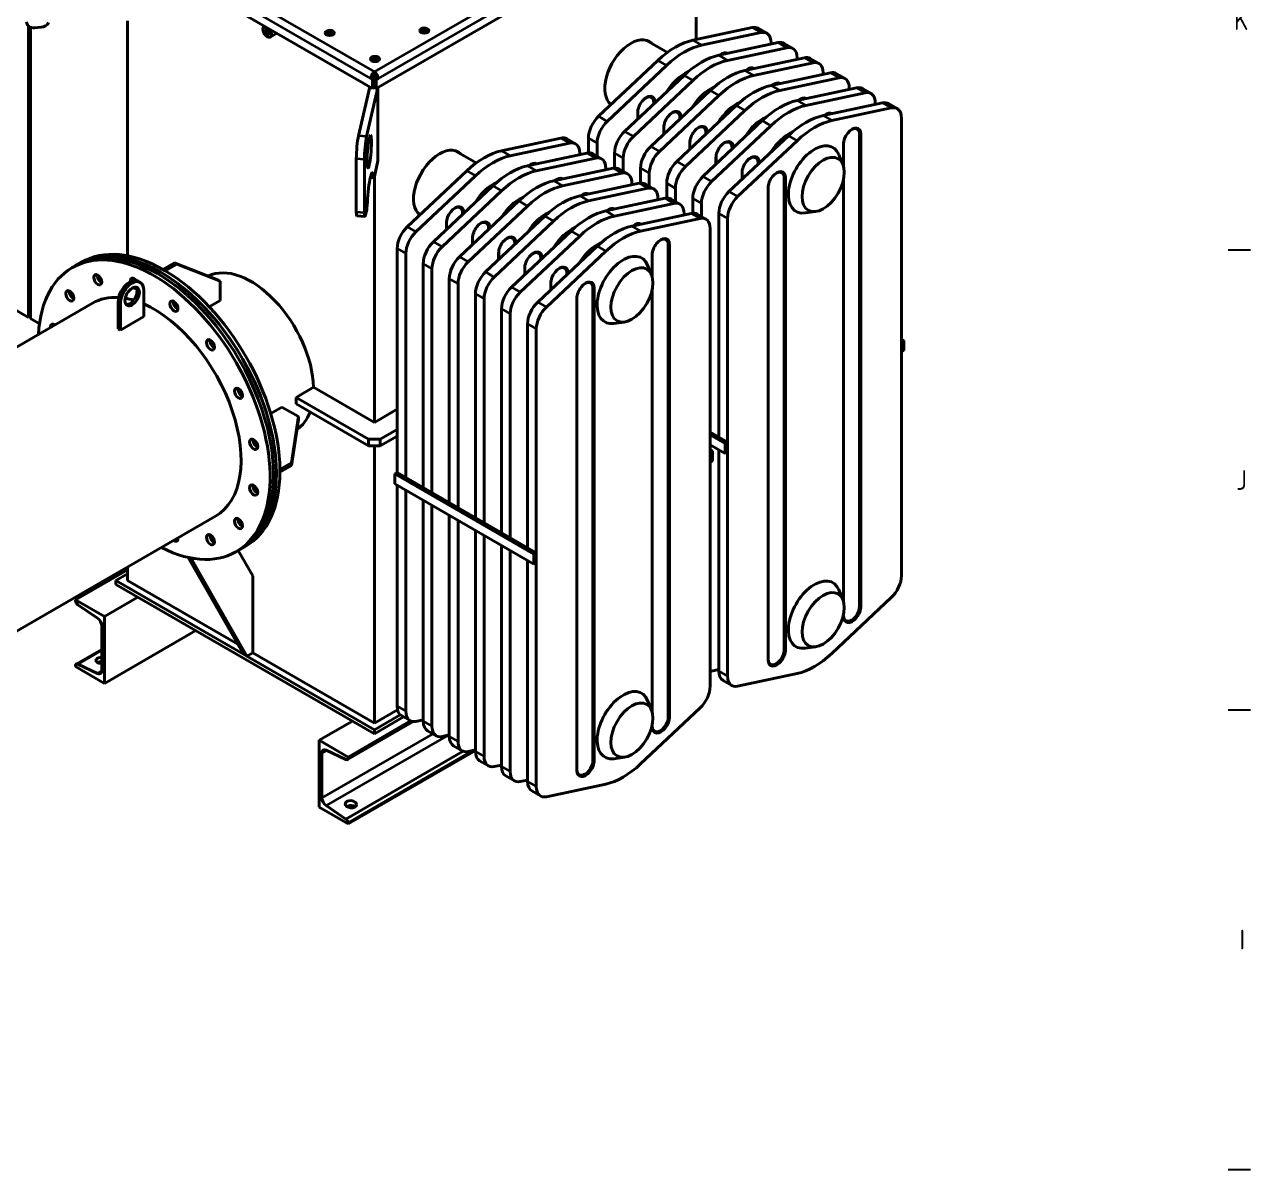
# Model space of a CAD drawing. Header units: millimetres. Extents: x 0 to 5945, y 0 to 4205.
# Drawn here: x 4927 to 5862, y 2803 to 3676 of the extents above; entities that cross this region are included whole.
import ezdxf

# ---------------------------------------------------------------- set-up
doc = ezdxf.new("R2010")
doc.units = ezdxf.units.MM
doc.header["$LTSCALE"] = 5
doc.layers.get('0').update_dxf_attribs({"color": 3, "lineweight": 25})
for name, color, linetype, lineweight in [('가시적인 것(ISO)', 3, 'Continuous', 40), ('가시적인 좁은 것(ISO)', 3, 'Continuous', 35), ('경계(ISO)', 7, 'Continuous', 25)]:
    doc.layers.add(name, color=color, linetype=linetype, lineweight=lineweight)
doc.styles.add('문자 텍스트_M2B', font='isocp.shx')

# ---------------------------------------------------------------- blocks, each defined once
blk = doc.blocks.new('경계 Default Border')
at = {"layer": '경계(ISO)'}
for p, q in [((1169, 700.83), (1172.4, 700.83)), ((1169, 630.75), (1172.4, 630.75)), ((1169, 560.67), (1172.4, 560.67))]:
    blk.add_line(p, q, dxfattribs=at)
at = {"layer": '경계(ISO)', "color": 2, "char_height": 3, "attachment_point": 7, "style": '문자 텍스트_M2B'}
for s, insert in [('K', (1169.88, 734.36)), ('J', (1170.23, 664.26)), ('I', (1170.71, 594.21))]:
    blk.add_mtext(s, dxfattribs=dict(at, insert=insert))

msp = doc.modelspace()

# ---------------------------------------------------------------- linework, layer by layer
at = {"layer": '가시적인 것(ISO)'}
for p, q in [((5478.631, 3790.661), (5195.435, 3627.157)), ((5192.518, 3627.157), (4966.332, 3757.746)), ((5439.254, 3664.485), (5439.254, 3713.834)), ((4930.358, 3674.74), (4930.358, 3452.682)), ((4931.684, 3451.917), (4931.684, 3673.941)), ((4939.832, 3673.813), (4934.926, 3673.436)), ((5005.709, 3499.666), (5005.709, 3678.881)), ((5110.181, 3674.694), (5109.873, 3674.517)), ((5119.556, 3669.282), (5114.561, 3666.398)), ((5436.766, 3663.954), (5482.042, 3673.61)), ((5488.671, 3669.783), (5443.395, 3660.127)), ((5493.161, 3669.229), (5486.532, 3673.057)), ((5417.479, 3654.708), (5402.043, 3663.62)), ((5456.654, 3652.472), (5501.929, 3662.128)), ((5508.558, 3658.301), (5463.283, 3648.645)), ((5496.397, 3660.949), (5496.397, 3662.076)), ((5513.048, 3657.747), (5506.419, 3661.575)), ((5364.912, 3605.985), (5410.187, 3648.609)), ((5476.541, 3640.99), (5521.817, 3650.646)), ((5528.446, 3646.819), (5483.17, 3637.163)), ((5516.284, 3649.467), (5516.284, 3650.594)), ((5532.936, 3646.265), (5526.307, 3650.093)), ((5193.888, 3638.103), (5193.976, 3638.052)), ((5193.976, 3638.154), (5193.976, 3639.787)), ((5193.976, 3638.052), (5194.065, 3638.103)), ((5193.976, 3638.052), (5193.976, 3635.501)), ((5416.816, 3644.782), (5371.541, 3602.158)), ((5384.799, 3594.503), (5430.075, 3637.127)), ((5496.428, 3629.508), (5541.704, 3639.164)), ((5536.172, 3637.985), (5536.172, 3639.113)), ((5552.823, 3634.783), (5546.194, 3638.611)), ((5181.841, 3591.067), (5190.446, 3628.353)), ((5196.635, 3627.85), (5188.037, 3590.59)), ((5191.148, 3634.888), (5192.562, 3635.705)), ((5192.518, 3634.098), (5191.148, 3634.888)), ((5193.932, 3634.914), (5192.518, 3634.098)), ((5192.518, 3634.098), (5192.518, 3627.157)), ((5192.518, 3627.157), (5193.932, 3627.974)), ((5192.562, 3635.705), (5193.932, 3634.914)), ((5193.976, 3635.501), (5192.637, 3636.274)), ((5193.976, 3635.501), (5192.637, 3636.274)), ((5193.932, 3627.974), (5193.932, 3634.914)), ((5193.932, 3633.485), (5193.976, 3633.46)), ((5193.976, 3628.357), (5193.932, 3628.36)), ((5195.315, 3636.274), (5193.976, 3635.501)), ((5195.315, 3636.274), (5193.976, 3635.501)), ((5193.976, 3635.501), (5193.976, 3633.46)), ((5193.976, 3633.46), (5194.021, 3633.485)), ((5193.976, 3628.357), (5193.976, 3633.46)), ((5194.021, 3628.353), (5193.976, 3628.357)), ((5194.021, 3634.914), (5195.391, 3635.705)), ((5194.021, 3627.974), (5194.021, 3634.914)), ((5194.021, 3634.914), (5195.435, 3634.098)), ((5195.435, 3627.157), (5194.021, 3627.974)), ((5196.805, 3634.888), (5195.391, 3635.705)), ((5196.805, 3634.888), (5195.435, 3634.098)), ((5195.435, 3634.098), (5195.435, 3627.157)), ((5196.704, 3572.013), (5196.704, 3627.89)), ((5436.704, 3633.3), (5391.428, 3590.676)), ((5548.333, 3635.337), (5503.057, 3625.681)), ((5516.316, 3618.026), (5561.591, 3627.682)), ((5556.059, 3626.503), (5556.059, 3627.631)), ((5572.711, 3623.301), (5566.081, 3627.129)), ((5404.686, 3583.021), (5449.962, 3625.645)), ((5456.591, 3621.818), (5411.316, 3579.194)), ((5568.22, 3623.855), (5522.945, 3614.199)), ((5374.637, 3615.141), (5374.2, 3615.393)), ((5394.751, 3603.872), (5394.751, 3608.888)), ((5394.835, 3603.952), (5394.835, 3609.447)), ((5407.04, 3616.494), (5407.04, 3615.442)), ((5408.009, 3616.543), (5408.009, 3616.354)), ((5424.574, 3571.539), (5469.849, 3614.163)), ((5476.479, 3610.336), (5431.203, 3567.712)), ((5536.203, 3606.544), (5581.479, 3616.2)), ((5588.108, 3612.373), (5542.832, 3602.717)), ((5575.947, 3615.021), (5575.947, 3616.149)), ((5592.598, 3611.819), (5585.969, 3615.647)), ((5426.928, 3605.012), (5426.928, 3603.96)), ((5427.896, 3605.061), (5427.896, 3604.872)), ((5444.461, 3560.057), (5489.737, 3602.681)), ((5595.834, 3255.893), (5595.834, 3604.667)), ((5414.638, 3592.39), (5414.638, 3597.406)), ((5414.723, 3592.47), (5414.723, 3597.965)), ((5446.815, 3593.53), (5446.815, 3592.478)), ((5447.784, 3593.579), (5447.784, 3593.39)), ((5496.366, 3598.854), (5451.09, 3556.23)), ((5464.349, 3548.575), (5509.624, 3591.199)), ((5563.929, 3592.254), (5563.929, 3232.485)), ((5564.898, 3592.303), (5564.898, 3232.534)), ((5290.925, 3579.753), (5336.201, 3589.409)), ((5342.83, 3585.582), (5297.555, 3575.926)), ((5347.32, 3585.028), (5340.691, 3588.855)), ((5357.185, 3578.086), (5357.185, 3589.357)), ((5363.815, 3585.53), (5363.815, 3575.505)), ((5434.525, 3580.908), (5434.525, 3585.924)), ((5434.61, 3580.988), (5434.61, 3586.483)), ((5466.702, 3582.048), (5466.702, 3580.996)), ((5467.671, 3582.097), (5467.671, 3581.908)), ((5516.253, 3587.372), (5470.978, 3544.748)), ((5551.64, 3567.949), (5551.64, 3584.648)), ((5551.725, 3567.634), (5551.725, 3585.208)), ((5180.191, 3532.882), (5180.191, 3573.707)), ((5186.386, 3573.23), (5186.386, 3532.405)), ((5193.986, 3560.238), (5196.704, 3572.013)), ((5271.638, 3570.507), (5256.202, 3579.419)), ((5310.813, 3568.271), (5356.088, 3577.927)), ((5362.718, 3574.1), (5317.442, 3564.444)), ((5350.556, 3576.747), (5350.556, 3577.875)), ((5367.208, 3573.546), (5360.579, 3577.373)), ((5377.073, 3566.604), (5377.073, 3577.875)), ((5383.702, 3574.048), (5383.702, 3564.023)), ((5454.413, 3569.426), (5454.413, 3574.442)), ((5454.497, 3569.506), (5454.497, 3575.001)), ((5551.175, 3569.309), (5548.121, 3576.777)), ((5219.071, 3521.784), (5264.347, 3564.408)), ((5330.7, 3556.789), (5375.976, 3566.445)), ((5382.605, 3562.618), (5337.329, 3552.962)), ((5370.444, 3565.265), (5370.444, 3566.393)), ((5387.095, 3562.064), (5380.466, 3565.891)), ((5396.96, 3555.122), (5396.96, 3566.393)), ((5403.589, 3562.566), (5403.589, 3552.541)), ((5474.3, 3557.944), (5474.3, 3562.96)), ((5474.385, 3558.024), (5474.385, 3563.519)), ((5486.59, 3570.566), (5486.59, 3569.514)), ((5487.558, 3570.615), (5487.558, 3570.426)), ((5193.507, 3559.11), (5190.832, 3559.315)), ((5193.976, 3372.691), (5193.976, 3560.195)), ((5270.976, 3560.58), (5225.7, 3517.957)), ((5238.958, 3510.302), (5284.234, 3552.926)), ((5350.588, 3545.307), (5395.863, 3554.963)), ((5390.331, 3553.783), (5390.331, 3554.911)), ((5406.982, 3550.582), (5400.353, 3554.409)), ((5416.848, 3543.64), (5416.848, 3554.911)), ((5506.477, 3559.084), (5506.477, 3199.315)), ((5507.446, 3559.133), (5507.446, 3199.364)), ((5551.64, 3236.247), (5551.64, 3557.971)), ((5551.725, 3235.932), (5551.725, 3558.385)), ((5290.863, 3549.098), (5245.587, 3506.475)), ((5402.492, 3551.136), (5357.217, 3541.48)), ((5370.475, 3533.825), (5415.751, 3543.481)), ((5410.218, 3542.301), (5410.218, 3543.429)), ((5426.87, 3539.1), (5420.241, 3542.927)), ((5423.477, 3551.084), (5423.477, 3541.059)), ((5436.735, 3532.158), (5436.735, 3543.429)), ((5494.187, 3191.709), (5494.187, 3551.478)), ((5494.272, 3192.269), (5494.272, 3552.038)), ((5187.211, 3530.879), (5187.865, 3533.712)), ((5258.846, 3498.82), (5304.121, 3541.444)), ((5310.75, 3537.616), (5265.475, 3494.993)), ((5422.38, 3539.654), (5377.104, 3529.998)), ((5443.364, 3539.602), (5443.364, 3529.577)), ((5180.537, 3530.227), (5186.732, 3529.751)), ((5228.796, 3530.94), (5228.359, 3531.192)), ((5248.91, 3519.671), (5248.91, 3524.687)), ((5248.994, 3519.75), (5248.994, 3525.246)), ((5261.199, 3532.293), (5261.199, 3531.24)), ((5262.168, 3532.342), (5262.168, 3532.152)), ((5278.733, 3487.338), (5324.009, 3529.962)), ((5330.638, 3526.134), (5285.362, 3483.511)), ((5390.362, 3522.343), (5435.638, 3531.999)), ((5442.267, 3528.172), (5396.991, 3518.516)), ((5430.106, 3530.819), (5430.106, 3531.947)), ((5446.757, 3527.618), (5440.128, 3531.445)), ((5456.622, 3361.388), (5456.622, 3531.947)), ((5463.251, 3528.12), (5463.251, 3179.346)), ((5530.441, 3533.397), (5522.446, 3532.308)), ((5281.087, 3520.811), (5281.087, 3519.758)), ((5282.055, 3520.86), (5282.055, 3520.67)), ((5298.62, 3475.856), (5343.896, 3518.48)), ((5449.993, 3171.691), (5449.993, 3520.465)), ((5268.797, 3508.189), (5268.797, 3513.205)), ((5268.882, 3508.268), (5268.882, 3513.764)), ((5300.974, 3509.329), (5300.974, 3508.276)), ((5301.943, 3509.378), (5301.943, 3509.188)), ((5350.525, 3514.652), (5305.25, 3472.029)), ((5318.508, 3464.374), (5363.783, 3506.998)), ((5418.089, 3508.053), (5418.089, 3148.284)), ((5419.057, 3508.102), (5419.057, 3148.333)), ((5211.345, 3334.596), (5211.345, 3505.156)), ((5217.974, 3501.329), (5217.974, 3330.769)), ((5288.684, 3496.707), (5288.684, 3501.723)), ((5288.769, 3496.786), (5288.769, 3502.282)), ((5320.861, 3497.847), (5320.861, 3496.794)), ((5321.83, 3497.896), (5321.83, 3497.706)), ((5370.413, 3503.17), (5325.137, 3460.547)), ((5405.799, 3483.748), (5405.799, 3500.447)), ((5405.884, 3483.432), (5405.884, 3501.006)), ((4966.19, 3492.171), (4963.539, 3490.64)), ((4968.4, 3493.447), (4966.19, 3492.171)), ((4971.052, 3494.978), (4968.4, 3493.447)), ((5032.668, 3489.297), (5041.506, 3494.4)), ((5033.552, 3488.787), (5032.668, 3489.297)), ((5032.668, 3489.292), (5032.668, 3489.297)), ((5034.435, 3488.276), (5033.552, 3488.787)), ((5043.274, 3493.379), (5034.435, 3488.276)), ((5034.435, 3488.276), (5034.435, 3488.271)), ((5041.506, 3494.4), (5074.652, 3481.291)), ((5041.506, 3494.4), (5043.274, 3493.379)), ((5076.42, 3480.271), (5043.274, 3493.379)), ((5231.232, 3323.114), (5231.232, 3493.674)), ((5237.861, 3489.847), (5237.861, 3319.287)), ((5308.572, 3485.225), (5308.572, 3490.241)), ((5308.657, 3485.304), (5308.657, 3490.8)), ((5405.334, 3485.108), (5402.28, 3492.576)), ((5015.495, 3479.455), (5013.727, 3480.475)), ((5074.652, 3481.291), (5076.42, 3480.271)), ((5076.42, 3465.644), (5076.42, 3480.271)), ((5251.119, 3311.632), (5251.119, 3482.192)), ((5257.749, 3478.365), (5257.749, 3307.805)), ((5328.459, 3473.743), (5328.459, 3478.759)), ((5328.544, 3473.822), (5328.544, 3479.318)), ((5340.749, 3486.365), (5340.749, 3485.312)), ((5341.717, 3486.414), (5341.717, 3486.224)), ((5018.084, 3473.732), (5018.084, 3453.32)), ((5271.007, 3300.15), (5271.007, 3470.71)), ((5360.636, 3474.883), (5360.636, 3115.114)), ((5361.605, 3474.932), (5361.605, 3115.163)), ((5405.799, 3152.046), (5405.799, 3473.77)), ((5405.884, 3151.731), (5405.884, 3474.184)), ((4979.164, 3463.577), (4813.675, 3368.032)), ((4930.358, 3452.682), (4916.216, 3460.847)), ((4998.638, 3464.547), (4998.638, 3444.134)), ((5000.406, 3443.114), (5000.406, 3463.526)), ((5068.027, 3460.798), (5076.42, 3465.644)), ((5277.636, 3466.883), (5277.636, 3296.323)), ((5290.894, 3288.668), (5290.894, 3459.228)), ((5348.347, 3107.508), (5348.347, 3467.277)), ((5348.431, 3108.067), (5348.431, 3467.836)), ((4931.684, 3453.448), (4930.358, 3452.682)), ((4938.617, 3447.914), (4931.684, 3451.917)), ((5018.084, 3453.32), (5000.406, 3443.114)), ((5297.523, 3455.401), (5297.523, 3284.841)), ((4999.522, 3443.624), (4998.638, 3444.134)), ((5000.406, 3443.114), (4999.522, 3443.624)), ((5310.782, 3277.186), (5310.782, 3447.746)), ((5317.411, 3443.919), (5317.411, 3095.145)), ((5384.601, 3449.196), (5376.606, 3448.107)), ((5597.602, 3435.128), (5595.834, 3436.148)), ((5595.834, 3434.107), (5597.602, 3435.128)), ((5595.834, 3434.107), (5595.834, 3426.452)), ((5597.602, 3427.473), (5597.602, 3435.128)), ((5595.834, 3426.452), (5597.602, 3427.473)), ((5147.606, 3399.463), (5134.348, 3391.808)), ((5147.606, 3399.463), (5193.976, 3372.691)), ((5123.332, 3384.39), (5114.939, 3379.544)), ((5135.999, 3377.077), (5123.332, 3384.39)), ((5189.557, 3354.83), (5134.307, 3386.729)), ((5189.557, 3359.933), (5134.348, 3391.808)), ((5130.779, 3341.817), (5135.999, 3377.077)), ((5135.999, 3375.035), (5130.779, 3339.776)), ((5135.999, 3377.077), (5135.999, 3375.035)), ((5193.976, 3372.691), (5211.345, 3382.719)), ((5211.345, 3367.409), (5198.396, 3359.933)), ((5198.396, 3359.933), (5189.557, 3359.933)), ((5189.557, 3359.933), (5189.557, 3354.83)), ((5211.345, 3362.306), (5198.396, 3354.83)), ((5198.396, 3354.83), (5198.396, 3359.933)), ((5449.993, 3365.215), (5463.251, 3357.56)), ((5461.484, 3356.54), (5449.993, 3363.174)), ((5463.251, 3357.56), (5461.484, 3356.54)), ((5461.484, 3348.885), (5461.484, 3356.54)), ((5463.251, 3357.56), (5463.251, 3349.906)), ((5189.557, 3354.83), (5198.396, 3354.83)), ((5193.976, 3143.562), (5193.976, 3354.83)), ((5449.993, 3355.519), (5461.484, 3348.885)), ((5451.761, 3350.926), (5449.993, 3351.947)), ((5449.993, 3349.906), (5451.761, 3350.926)), ((5449.993, 3349.906), (5449.993, 3342.251)), ((5451.761, 3343.272), (5451.761, 3350.926)), ((5456.622, 3183.173), (5456.622, 3351.692)), ((5463.251, 3349.906), (5461.484, 3348.885)), ((5121.94, 3336.714), (5130.779, 3341.817)), ((5130.779, 3339.776), (5121.94, 3334.673)), ((5130.779, 3341.817), (5130.779, 3339.776)), ((5449.993, 3342.251), (5451.761, 3343.272)), ((5121.935, 3336.717), (5121.94, 3336.714)), ((5121.94, 3334.673), (5121.935, 3334.675)), ((5121.94, 3335.694), (5121.94, 3336.714)), ((5121.94, 3334.673), (5121.94, 3335.694)), ((5211.345, 3334.596), (5209.577, 3333.576)), ((5209.577, 3333.576), (5209.577, 3325.921)), ((5315.643, 3272.339), (5209.577, 3333.576)), ((5211.345, 3334.596), (5317.411, 3273.359)), ((5209.577, 3325.921), (5315.643, 3264.684)), ((5211.345, 3156.382), (5211.345, 3324.9)), ((5217.974, 3321.073), (5217.974, 3152.555)), ((5231.232, 3144.9), (5231.232, 3313.418)), ((5237.861, 3309.591), (5237.861, 3141.073)), ((5072.914, 3301.197), (4907.425, 3205.652)), ((5251.119, 3133.418), (5251.119, 3301.937)), ((5257.749, 3298.109), (5257.749, 3129.591)), ((5271.007, 3121.936), (5271.007, 3290.455)), ((5277.636, 3286.627), (5277.636, 3118.109)), ((5091.19, 3275.665), (5088.539, 3274.134)), ((5101.169, 3255.793), (5090.166, 3275.073)), ((5093.4, 3276.94), (5091.19, 3275.665)), ((5096.052, 3278.471), (5093.4, 3276.94)), ((5290.894, 3110.454), (5290.894, 3278.973)), ((5297.523, 3275.145), (5297.523, 3106.627)), ((5317.411, 3273.359), (5315.643, 3272.339)), ((5315.643, 3264.684), (5315.643, 3272.339)), ((5317.411, 3273.359), (5317.411, 3265.704)), ((5094.098, 3196.124), (5052.033, 3269.831)), ((5054.049, 3269.414), (5096.749, 3194.593)), ((5310.782, 3098.972), (5310.782, 3267.491)), ((5317.411, 3265.704), (5315.643, 3264.684)), ((5005.709, 3260.423), (4966.155, 3237.586)), ((4996.87, 3252.258), (5005.709, 3257.361)), ((5005.709, 3252.258), (5005.709, 3262.397)), ((5101.169, 3255.793), (5101.169, 3197.144)), ((5094.098, 3196.124), (4996.87, 3252.258)), ((4996.87, 3249.196), (4996.87, 3252.258)), ((4996.87, 3249.196), (5193.976, 3135.397)), ((5005.709, 3252.258), (5089.754, 3203.734)), ((5551.175, 3237.607), (5548.121, 3245.076)), ((4966.155, 3237.586), (4988.252, 3224.829)), ((4966.155, 3236.746), (4966.155, 3237.586)), ((4988.252, 3224.829), (5013.664, 3239.5)), ((5542.832, 3196.641), (5588.108, 3239.265)), ((4982.815, 3223.574), (4967.769, 3233.781)), ((5551.64, 3224.88), (5551.64, 3226.27)), ((5551.725, 3225.439), (5551.725, 3226.683)), ((4986.043, 3183.535), (4986.043, 3217.643)), ((4988.252, 3224.829), (4988.252, 3173.798)), ((5057.858, 3213.985), (4988.252, 3173.798)), ((4966.673, 3188.54), (4986.043, 3199.724)), ((5101.169, 3197.144), (5096.749, 3194.593)), ((5101.169, 3197.144), (5193.976, 3143.562)), ((5530.441, 3201.696), (5522.446, 3200.606)), ((4967.769, 3188.498), (4982.815, 3181.331)), ((5096.749, 3194.593), (5094.098, 3196.124)), ((5193.976, 3138.459), (5096.749, 3194.593)), ((4966.155, 3186.555), (4966.155, 3187.396)), ((4988.252, 3173.798), (4966.155, 3186.555)), ((5451.09, 3183.121), (5456.622, 3184.301)), ((5470.978, 3171.639), (5516.253, 3181.296)), ((5466.488, 3172.193), (5459.858, 3176.021)), ((5405.334, 3153.406), (5402.28, 3160.874)), ((5193.976, 3143.562), (5211.613, 3153.744)), ((5396.991, 3112.44), (5442.267, 3155.063)), ((5177.183, 3145.093), (5151.771, 3130.421)), ((5173.35, 3115.678), (5223.596, 3144.688)), ((5221.578, 3145.209), (5173.868, 3117.663)), ((5213.715, 3149.855), (5193.976, 3138.459)), ((5193.976, 3135.397), (5216.258, 3148.261)), ((5221.21, 3145.402), (5214.581, 3149.229)), ((5225.7, 3144.848), (5231.232, 3146.028)), ((5405.799, 3140.678), (5405.799, 3142.068)), ((5405.884, 3141.238), (5405.884, 3142.482)), ((5193.976, 3135.397), (5193.976, 3138.459)), ((5241.097, 3133.92), (5234.468, 3137.747)), ((5245.587, 3133.366), (5251.119, 3134.546)), ((5151.771, 3079.39), (5151.771, 3130.421)), ((5151.771, 3130.421), (5173.868, 3117.663)), ((5172.254, 3115.721), (5157.208, 3122.888)), ((5271.007, 3122.716), (5173.868, 3066.632)), ((5260.985, 3122.438), (5254.355, 3126.265)), ((5265.475, 3121.884), (5271.007, 3123.064)), ((5153.981, 3120.684), (5153.981, 3086.576)), ((5173.868, 3117.663), (5173.868, 3116.823)), ((5280.872, 3110.956), (5274.243, 3114.783)), ((5384.601, 3117.495), (5376.606, 3116.405)), ((5285.362, 3110.402), (5290.894, 3111.582)), ((5300.759, 3099.474), (5294.13, 3103.301)), ((5305.25, 3098.92), (5310.782, 3100.1)), ((5325.137, 3087.438), (5370.413, 3097.094)), ((5320.647, 3087.992), (5314.018, 3091.819)), ((5173.868, 3066.632), (5151.771, 3079.39)), ((5157.208, 3080.645), (5172.254, 3070.438)), ((5173.868, 3067.473), (5173.868, 3066.632))]:
    msp.add_line(p, q, dxfattribs=at)
for centre, major_axis, ratio, start_param, end_param in [((4934.926, 3678.539), (-6.09, -1.405), 0.8093444, 6.0985379, 7.6693342), ((4939.832, 3678.916), (-6.09, -1.405), 0.8093444, 1.3861489, 2.5725484), ((5112.217, 3670.457), (2.344, -4.059), 0.5773503, 2.9996956, 7.9958787), ((5478.719, 3659.525), (7.812, 13.532), 0.5773503, 0, 0.4799655), ((5159.947, 3667.906), (-3.438, 0), 0.5773503, 3.5655905, 5.8591875), ((5159.974, 3667.921), (3.438, 0), 0.5773503, 2.3617592, 2.7315431), ((5231.983, 3669.692), (3.438, 0), 0.5773503, 0.4239979, 2.7175948), ((5231.983, 3669.692), (-3.437, 0), 0.5773503, 3.5655905, 5.8591875), ((5389.536, 3638.69), (-14.062, -24.357), 0.5773503, 3.0000532, 6.2098513), ((5485.349, 3655.698), (7.812, 13.532), 0.5773503, 5.4977871, 6.7631509), ((5388.121, 3639.507), (13.922, 24.113), 0.5773503, 0, 0.0491678), ((5388.121, 3639.507), (14.062, 24.357), 0.5773503, 6.1416458, 6.2328809), ((5423.477, 3607.612), (31.25, 54.127), 0.5773503, 0.4799655, 1.0908308), ((5430.106, 3603.785), (-31.25, -54.127), 0.5773503, 3.6215582, 4.2324234), ((5498.607, 3648.043), (7.812, 13.532), 0.5773503, 0, 0.4799655), ((5505.236, 3644.216), (7.812, 13.532), 0.5773503, 5.4977871, 6.7631509), ((5194.418, 3648.003), (3.437, 0), 0.5773503, 0.4239979, 2.7175948), ((5194.418, 3648.003), (-3.438, 0), 0.5773503, 3.5655905, 5.8591875), ((5443.364, 3596.13), (31.25, 54.127), 0.5773503, 0.4799655, 1.0908308), ((5449.993, 3592.303), (-31.25, -54.127), 0.5773503, 3.6215582, 4.2324234), ((5458.832, 3645.886), (4.687, 8.119), 0.5773503, 6.2651294, 7.2611723), ((5458.39, 3646.141), (4.315, 7.474), 0.5773503, 0.0454203, 0.9145108), ((5518.494, 3636.561), (7.812, 13.532), 0.5773503, 0, 0.4799655), ((5525.123, 3632.734), (7.812, 13.532), 0.5773503, 5.4977871, 6.7631509), ((5193.976, 3636.521), (-2, -3.464), 0.5773503, 4.9741884, 5.4977871), ((5193.976, 3636.521), (-2, -3.464), 0.5773503, 3.9269908, 4.9741884), ((5193.976, 3636.521), (1, 1.732), 0.5773503, 0.8479389, 2.3561945), ((5193.976, 3636.521), (-2, 3.464), 0.5773503, 4.4505896, 5.4977871), ((5193.976, 3636.521), (1, -1.732), 0.5773503, 0.7853982, 2.2936537), ((5193.976, 3636.521), (-2, 3.464), 0.5773503, 3.9269908, 4.4505896), ((5430.106, 3615.267), (14.062, 24.357), 0.5773503, 0.6504389, 1.520552), ((5463.251, 3584.648), (31.25, 54.127), 0.5773503, 0.4799655, 1.0908308), ((5469.881, 3580.821), (-31.25, -54.127), 0.5773503, 3.6215582, 4.2324234), ((5478.719, 3634.404), (4.687, 8.119), 0.5773503, 6.2651294, 7.2611723), ((5478.277, 3634.659), (4.315, 7.474), 0.5773503, 0.0454203, 0.9145108), ((5538.382, 3625.079), (7.812, 13.532), 0.5773503, 0, 0.4799655), ((5449.993, 3603.785), (14.062, 24.357), 0.5773503, 0.6504389, 1.520552), ((5483.139, 3573.166), (31.25, 54.127), 0.5773503, 0.4799655, 1.0908308), ((5498.607, 3622.922), (4.687, 8.119), 0.5773503, 6.2651294, 7.2611723), ((5498.165, 3623.177), (4.315, 7.474), 0.5773503, 0.0454203, 0.9145108), ((5545.011, 3621.252), (7.812, 13.532), 0.5773503, 5.4977871, 6.7631509), ((5558.269, 3613.597), (7.812, 13.532), 0.5773503, 0, 0.4799655), ((5401.38, 3612.716), (4.687, 8.119), 0.5773503, 5.4977871, 8.6393798), ((5400.938, 3612.971), (4.315, 7.474), 0.5773503, 5.4977871, 7.2584556), ((5489.768, 3569.339), (-31.25, -54.127), 0.5773503, 3.6215582, 4.2324234), ((5503.026, 3561.684), (31.25, 54.127), 0.5773503, 0.4799655, 1.0908308), ((5518.494, 3611.44), (4.687, 8.119), 0.5773503, 6.2651294, 7.2611723), ((5518.052, 3611.695), (4.315, 7.474), 0.5773503, 0.0454203, 0.9145108), ((5564.898, 3609.77), (7.812, 13.532), 0.5773503, 5.4977871, 6.7631509), ((5388.121, 3639.507), (-13.922, -24.113), 0.5773503, 6.2340175, 6.2831853), ((5400.938, 3612.971), (4.315, 7.474), 0.5773503, 2.1663224, 2.3561945), ((5421.267, 3601.234), (4.687, 8.119), 0.5773503, 5.4977871, 8.6393798), ((5420.825, 3601.489), (4.315, 7.474), 0.5773503, 5.4977871, 7.2584556), ((5469.881, 3592.303), (14.062, 24.357), 0.5773503, 0.6504389, 1.520552), ((5509.655, 3557.857), (-31.25, -54.127), 0.5773503, 3.6215582, 4.2324234), ((5538.382, 3599.958), (4.687, 8.119), 0.5773503, 6.2651294, 7.2611723), ((5537.94, 3600.213), (4.315, 7.474), 0.5773503, 0.0454203, 0.9145108), ((5578.156, 3602.115), (7.812, 13.532), 0.5773503, 0, 0.4799655), ((5584.785, 3598.288), (7.812, 13.532), 0.5773503, 5.4977871, 6.7631509), ((5368.234, 3595.736), (7.812, 13.532), 0.5773503, 1.0908308, 2.3561945), ((5374.863, 3591.909), (-7.812, -13.532), 0.5773503, 4.2324234, 5.4977871), ((5420.825, 3601.489), (4.315, 7.474), 0.5773503, 2.1663224, 2.3561945), ((5441.154, 3589.752), (4.687, 8.119), 0.5773503, 5.4977871, 8.6393798), ((5489.768, 3580.821), (14.062, 24.357), 0.5773503, 0.6504389, 1.520552), ((5522.914, 3550.202), (31.25, 54.127), 0.5773503, 0.4799655, 1.0908308), ((5529.543, 3546.375), (-31.25, -54.127), 0.5773503, 3.6215582, 4.2324234), ((5181.841, 3580.86), (-0.959, -12.463), 0.1078346, 3.7612259, 5.3320222), ((5188.037, 3580.384), (0.959, 12.463), 0.1078346, 0.6196332, 2.1904296), ((5332.879, 3575.324), (7.812, 13.532), 0.5773503, 0, 0.4799655), ((5388.121, 3584.254), (7.812, 13.532), 0.5773503, 1.0908308, 2.3561945), ((5394.751, 3580.427), (-7.812, -13.532), 0.5773503, 4.2324234, 5.4977871), ((5440.712, 3590.007), (4.315, 7.474), 0.5773503, 5.4977871, 7.2584556), ((5509.655, 3569.339), (14.062, 24.357), 0.5773503, 0.6504389, 1.520552), ((5558.269, 3588.476), (4.687, 8.119), 0.5773503, 5.4977871, 8.6393798), ((5557.827, 3588.731), (4.315, 7.474), 0.5773503, 5.4977871, 7.2584556), ((5243.695, 3554.489), (-14.062, -24.357), 0.5773503, 3.0000532, 6.2098513), ((5339.508, 3571.496), (7.812, 13.532), 0.5773503, 5.4977871, 6.7631509), ((5408.009, 3572.772), (7.812, 13.532), 0.5773503, 1.0908308, 2.3561945), ((5440.712, 3590.007), (4.315, 7.474), 0.5773503, 2.1663224, 2.3561945), ((5461.042, 3578.27), (4.687, 8.119), 0.5773503, 5.4977871, 8.6393798), ((5460.6, 3578.525), (4.315, 7.474), 0.5773503, 5.4977871, 7.2584556), ((5529.543, 3557.857), (-14.062, -24.357), 0.5773503, 2.7210583, 6.7037196), ((5557.827, 3588.731), (4.315, 7.474), 0.5773503, 2.1663224, 2.3561945), ((5242.281, 3555.306), (13.922, 24.113), 0.5773503, 0, 0.0491678), ((5242.281, 3555.306), (14.062, 24.357), 0.5773503, 6.1416458, 6.2328809), ((5277.636, 3523.411), (31.25, 54.127), 0.5773503, 0.4799655, 1.0908308), ((5284.265, 3519.584), (-31.25, -54.127), 0.5773503, 3.6215582, 4.2324234), ((5352.766, 3563.842), (7.812, 13.532), 0.5773503, 0, 0.4799655), ((5359.395, 3560.014), (7.812, 13.532), 0.5773503, 5.4977871, 6.7631509), ((5414.638, 3568.945), (-7.812, -13.532), 0.5773503, 4.2324234, 5.4977871), ((5427.896, 3561.29), (7.812, 13.532), 0.5773503, 1.0908308, 2.3561945), ((5460.6, 3578.525), (4.315, 7.474), 0.5773503, 2.1663224, 2.3561945), ((5480.929, 3566.788), (4.687, 8.119), 0.5773503, 5.4977871, 8.6393798), ((5480.487, 3567.043), (4.315, 7.474), 0.5773503, 5.4977871, 7.2584556), ((5190.926, 3544.423), (1.438, 18.695), 0.1078346, 5.716419, 8.0892181), ((5297.523, 3511.929), (31.25, 54.127), 0.5773503, 0.4799655, 1.0908308), ((5304.152, 3508.102), (-31.25, -54.127), 0.5773503, 3.6215582, 4.2324234), ((5312.991, 3561.684), (4.687, 8.119), 0.5773503, 6.2651294, 7.2611723), ((5312.549, 3561.94), (4.315, 7.474), 0.5773503, 0.0454203, 0.9145108), ((5372.653, 3552.36), (7.812, 13.532), 0.5773503, 0, 0.4799655), ((5379.283, 3548.532), (7.812, 13.532), 0.5773503, 5.4977871, 6.7631509), ((5434.525, 3557.463), (-7.812, -13.532), 0.5773503, 4.2324234, 5.4977871), ((5480.487, 3567.043), (4.315, 7.474), 0.5773503, 2.1663224, 2.3561945), ((5500.817, 3555.306), (4.687, 8.119), 0.5773503, 5.4977871, 8.6393798), ((5500.375, 3555.561), (4.315, 7.474), 0.5773503, 5.4977871, 7.2584556), ((5193.986, 3565.341), (-0.479, -6.232), 0.1078346, 5.716419, 6.9028186), ((5284.265, 3531.066), (14.062, 24.357), 0.5773503, 0.6504389, 1.520552), ((5317.411, 3500.447), (31.25, 54.127), 0.5773503, 0.4799655, 1.0908308), ((5324.04, 3496.62), (-31.25, -54.127), 0.5773503, 3.6215582, 4.2324234), ((5332.879, 3550.202), (4.687, 8.119), 0.5773503, 6.2651294, 7.2611723), ((5332.437, 3550.458), (4.315, 7.474), 0.5773503, 0.0454203, 0.9145108), ((5392.541, 3540.878), (7.812, 13.532), 0.5773503, 0, 0.4799655), ((5447.784, 3549.808), (7.812, 13.532), 0.5773503, 1.0908308, 2.3561945), ((5454.413, 3545.981), (-7.812, -13.532), 0.5773503, 4.2324234, 5.4977871), ((5500.375, 3555.561), (4.315, 7.474), 0.5773503, 2.1663224, 2.3561945), ((5304.152, 3519.584), (14.062, 24.357), 0.5773503, 0.6504389, 1.520552), ((5337.298, 3488.965), (31.25, 54.127), 0.5773503, 0.4799655, 1.0908308), ((5352.766, 3538.721), (4.687, 8.119), 0.5773503, 6.2651294, 7.2611723), ((5352.324, 3538.976), (4.315, 7.474), 0.5773503, 0.0454203, 0.9145108), ((5399.17, 3537.05), (7.812, 13.532), 0.5773503, 5.4977871, 6.7631509), ((5412.428, 3529.396), (7.812, 13.532), 0.5773503, 0, 0.4799655), ((5467.671, 3538.326), (7.812, 13.532), 0.5773503, 1.0908308, 2.3561945), ((5474.3, 3534.499), (-7.812, -13.532), 0.5773503, 4.2324234, 5.4977871), ((5187.865, 3538.815), (-0.479, -6.232), 0.1078346, 0.6196332, 1.8060328), ((5255.539, 3528.514), (4.687, 8.119), 0.5773503, 5.4977871, 8.6393798), ((5255.097, 3528.769), (4.315, 7.474), 0.5773503, 5.4977871, 7.2584556), ((5343.927, 3485.138), (-31.25, -54.127), 0.5773503, 3.6215582, 4.2324234), ((5357.185, 3477.483), (31.25, 54.127), 0.5773503, 0.4799655, 1.0908308), ((5372.653, 3527.239), (4.687, 8.119), 0.5773503, 6.2651294, 7.2611723), ((5372.211, 3527.494), (4.315, 7.474), 0.5773503, 0.0454203, 0.9145108), ((5419.057, 3525.568), (7.812, 13.532), 0.5773503, 5.4977871, 6.7631509), ((5181.016, 3536.459), (-0.479, -6.232), 0.1078346, 5.3320222, 6.2831853), ((5187.211, 3535.982), (-0.479, -6.232), 0.1078346, 5.3320222, 6.9028186), ((5242.281, 3555.306), (-13.922, -24.113), 0.5773503, 6.2340175, 6.2831853), ((5255.097, 3528.769), (4.315, 7.474), 0.5773503, 2.1663224, 2.3561945), ((5275.426, 3517.032), (4.687, 8.119), 0.5773503, 5.4977871, 8.6393798), ((5274.984, 3517.287), (4.315, 7.474), 0.5773503, 5.4977871, 7.2584556), ((5324.04, 3508.102), (14.062, 24.357), 0.5773503, 0.6504389, 1.520552), ((5363.815, 3473.656), (-31.25, -54.127), 0.5773503, 3.6215582, 4.2324234), ((5392.541, 3515.757), (4.687, 8.119), 0.5773503, 6.2651294, 7.2611723), ((5392.099, 3516.012), (4.315, 7.474), 0.5773503, 0.0454203, 0.9145108), ((5432.316, 3517.914), (7.812, 13.532), 0.5773503, 0, 0.4799655), ((5438.945, 3514.086), (7.812, 13.532), 0.5773503, 5.4977871, 6.7631509), ((5222.393, 3511.535), (7.812, 13.532), 0.5773503, 1.0908308, 2.3561945), ((5229.022, 3507.708), (-7.812, -13.532), 0.5773503, 4.2324234, 5.4977871), ((5274.984, 3517.287), (4.315, 7.474), 0.5773503, 2.1663224, 2.3561945), ((5295.314, 3505.55), (4.687, 8.119), 0.5773503, 5.4977871, 8.6393798), ((5343.927, 3496.62), (14.062, 24.357), 0.5773503, 0.6504389, 1.520552), ((5377.073, 3466.001), (31.25, 54.127), 0.5773503, 0.4799655, 1.0908308), ((5383.702, 3462.174), (-31.25, -54.127), 0.5773503, 3.6215582, 4.2324234), ((5026.039, 3382.387), (62.5, -108.253), 0.5773503, 5.5604511, 10.1475122), ((5028.69, 3383.918), (62.5, -108.253), 0.5773503, 0, 3.1415927), ((5028.69, 3383.918), (62.5, -108.253), 0.5773503, 0, 3.1415927), ((5030.9, 3385.194), (-62.5, 108.253), 0.5773503, 3.1415927, 6.2831853), ((5030.9, 3385.194), (62.5, -108.253), 0.5773503, 0, 3.1415927), ((5242.281, 3500.053), (7.812, 13.532), 0.5773503, 1.0908308, 2.3561945), ((5248.91, 3496.226), (-7.812, -13.532), 0.5773503, 4.2324234, 5.4977871), ((5294.872, 3505.805), (4.315, 7.474), 0.5773503, 5.4977871, 7.2584556), ((5363.815, 3485.138), (14.062, 24.357), 0.5773503, 0.6504389, 1.520552), ((5412.428, 3504.275), (4.687, 8.119), 0.5773503, 5.4977871, 8.6393798), ((5411.986, 3504.53), (4.315, 7.474), 0.5773503, 5.4977871, 7.2584556), ((5033.552, 3386.725), (-62.5, 108.253), 0.5773503, 5.5077873, 6.2831853), ((5262.168, 3488.571), (7.812, 13.532), 0.5773503, 1.0908308, 2.3561945), ((5294.872, 3505.805), (4.315, 7.474), 0.5773503, 2.1663224, 2.3561945), ((5315.201, 3494.068), (4.687, 8.119), 0.5773503, 5.4977871, 8.6393798), ((5314.759, 3494.324), (4.315, 7.474), 0.5773503, 5.4977871, 7.2584556), ((5383.702, 3473.656), (-14.062, -24.357), 0.5773503, 2.7210583, 6.7037196), ((5411.986, 3504.53), (4.315, 7.474), 0.5773503, 2.1663224, 2.3561945), ((5033.552, 3386.725), (62.5, -108.253), 0.5773503, 2.3561945, 2.3661947), ((5033.552, 3386.725), (62.5, -108.253), 0.5773503, 2.3461943, 2.3561945), ((5033.552, 3386.725), (62.5, -108.253), 0.5773503, 0.7953983, 2.3461943), ((5099.843, 3424.998), (-33.797, 58.538), 0.5773503, 3.9639849, 6.2470183), ((5268.797, 3484.744), (-7.812, -13.532), 0.5773503, 4.2324234, 5.4977871), ((5282.055, 3477.089), (7.812, 13.532), 0.5773503, 1.0908308, 2.3561945), ((5314.759, 3494.324), (4.315, 7.474), 0.5773503, 2.1663224, 2.3561945), ((5335.088, 3482.586), (4.687, 8.119), 0.5773503, 5.4977871, 8.6393798), ((5334.646, 3482.842), (4.315, 7.474), 0.5773503, 5.4977871, 7.2584556), ((4985.722, 3482.979), (-2.187, 3.789), 0.5773503, 0.6511375, 2.4904552), ((4985.722, 3482.979), (2.188, -3.789), 0.5773503, 3.7927301, 5.6320478), ((5007.477, 3469.65), (6.25, 10.825), 0.5773503, 0, 2.3561945), ((5009.245, 3468.629), (6.25, 10.825), 0.5773503, 5.4977871, 8.6393798), ((5010.95, 3478.686), (-2.188, 3.789), 0.5773503, 4.9967116, 7.1769967), ((5013.602, 3480.217), (-2.188, 3.789), 0.5773503, 0.6511375, 1.0509726), ((5013.602, 3480.217), (2.188, -3.789), 0.5773503, 3.7927301, 4.1925652), ((5288.684, 3473.262), (-7.812, -13.532), 0.5773503, 4.2324234, 5.4977871), ((5334.646, 3482.842), (4.315, 7.474), 0.5773503, 2.1663224, 2.3561945), ((5354.976, 3471.104), (4.687, 8.119), 0.5773503, 5.4977871, 8.6393798), ((5354.534, 3471.36), (4.315, 7.474), 0.5773503, 5.4977871, 7.2584556), ((4964.384, 3470.66), (-2.187, 3.789), 0.5773503, 0.6511375, 2.4904552), ((4964.384, 3470.66), (2.188, -3.789), 0.5773503, 3.7927301, 5.6320478), ((5026.039, 3382.387), (-46.875, 81.19), 0.5773503, 5.917007, 6.2831853), ((5007.477, 3469.65), (3.906, 6.766), 0.5773503, 3.3698436, 6.0549344), ((5010.95, 3478.686), (2.188, -3.789), 0.5773503, 5.3057834, 6.1006162), ((5301.943, 3465.607), (7.812, 13.532), 0.5773503, 1.0908308, 2.3561945), ((5308.572, 3461.78), (-7.812, -13.532), 0.5773503, 4.2324234, 5.4977871), ((5354.534, 3471.36), (4.315, 7.474), 0.5773503, 2.1663224, 2.3561945), ((5026.039, 3382.387), (-46.875, 81.19), 0.5773503, 5.7371457, 5.8377593), ((5026.039, 3382.387), (46.875, -81.19), 0.5773503, 0, 2.4764844), ((5043.778, 3462.795), (-2.187, 3.789), 0.5773503, 0.6511375, 2.4904552), ((5043.778, 3462.795), (2.188, -3.789), 0.5773503, 3.7927301, 5.6320478), ((5321.83, 3454.125), (7.812, 13.532), 0.5773503, 1.0908308, 2.3561945), ((5328.459, 3450.298), (-7.812, -13.532), 0.5773503, 4.2324234, 5.4977871), ((4950.185, 3443.604), (-2.188, 3.789), 0.5773503, 5.4092727, 7.1570979), ((4952.836, 3445.134), (-2.187, 3.789), 0.5773503, 0.6511375, 0.8739126), ((4952.836, 3445.134), (2.188, -3.789), 0.5773503, 3.7927301, 4.0155052), ((5071.658, 3433.364), (-2.187, 3.789), 0.5773503, 0.6511375, 2.4904552), ((5071.658, 3433.364), (2.188, -3.789), 0.5773503, 3.7927301, 5.6320478), ((5092.996, 3396.406), (-2.187, 3.789), 0.5773503, 0.6511375, 2.4904552), ((5092.996, 3396.406), (2.188, -3.789), 0.5773503, 3.7927301, 5.6320478), ((5086.585, 3417.343), (33.797, -58.538), 0.5773503, 0.7298912, 0.8223923), ((5099.843, 3424.998), (33.797, -58.538), 0.5773503, 0.036167, 0.4460516), ((5104.544, 3357.546), (-2.187, 3.789), 0.5773503, 0.6511375, 2.4904552), ((5104.544, 3357.546), (2.188, -3.789), 0.5773503, 3.7927301, 5.6320478), ((5033.552, 3386.725), (62.5, -108.253), 0.5773503, 0, 0.775398), ((5033.552, 3386.725), (62.5, -108.253), 0.5773503, 0.7853982, 0.7953983), ((5033.552, 3386.725), (62.5, -108.253), 0.5773503, 0.775398, 0.7853982), ((5104.544, 3322.701), (-2.187, 3.789), 0.5773503, 0.6511375, 2.4904552), ((5104.544, 3322.701), (2.188, -3.789), 0.5773503, 3.7927301, 5.6320478), ((5092.996, 3297.176), (-2.187, 3.789), 0.5773503, 0.6511375, 2.4904552), ((5092.996, 3297.176), (2.188, -3.789), 0.5773503, 3.7927301, 5.6320478), ((5041.127, 3286.087), (2.188, -3.789), 0.5773503, 5.4092727, 7.1570979), ((5043.778, 3287.618), (-2.188, 3.789), 0.5773503, 2.2676801, 2.4904552), ((5043.778, 3287.618), (2.187, -3.789), 0.5773503, 5.4092727, 5.6320478), ((5071.658, 3284.857), (-2.187, 3.789), 0.5773503, 0.6511375, 2.4904552), ((5071.658, 3284.857), (2.188, -3.789), 0.5773503, 3.7927301, 5.6320478), ((5529.543, 3226.155), (-14.062, -24.357), 0.5773503, 2.7210583, 6.7037196), ((5584.785, 3249.514), (7.812, 13.532), 0.5773503, 4.2324234, 5.4977871), ((4967.923, 3235.725), (-1.25, 2.165), 0.5773503, 0.7853982, 2.268928), ((5558.269, 3228.707), (-4.687, -8.119), 0.5773503, 5.4977871, 8.6393798), ((5557.827, 3228.962), (-4.315, -7.474), 0.5773503, 5.4977871, 8.6393798), ((4982.507, 3219.684), (-2.5, 4.33), 0.5773503, 3.9269908, 5.4105207), ((5500.817, 3195.537), (-4.687, -8.119), 0.5773503, 5.4977871, 8.6393798), ((5500.375, 3195.792), (-4.315, -7.474), 0.5773503, 5.4977871, 8.6393798), ((4967.923, 3186.375), (-1.25, 2.165), 0.5773503, 5.5850536, 7.0685835), ((4986.043, 3191.435), (4.372, 0.305), 0.5249871, 1.5341562, 4.6757489), ((4986.043, 3187.831), (-4.375, 0), 0.5773503, 4.712389, 5.4879404), ((5529.543, 3237.637), (31.25, 54.127), 0.5773503, 3.6215582, 4.2324234), ((4982.507, 3185.576), (2.5, -4.33), 0.5773503, 5.5850536, 7.0685835), ((5454.413, 3197.207), (-7.812, -13.532), 0.5773503, 0.3738813, 0.4799655), ((5467.671, 3189.552), (-7.812, -13.532), 0.5773503, 5.4977871, 6.2831853), ((5474.3, 3185.725), (-7.812, -13.532), 0.5773503, 5.4977871, 6.7631509), ((5383.702, 3141.954), (-14.062, -24.357), 0.5773503, 2.7210583, 6.7037196), ((5438.945, 3165.312), (7.812, 13.532), 0.5773503, 4.2324234, 5.4977871), ((5222.393, 3162.761), (-7.812, -13.532), 0.5773503, 5.4977871, 6.2831853), ((5229.022, 3158.934), (-7.812, -13.532), 0.5773503, 5.4977871, 6.7631509), ((5242.281, 3151.279), (-7.812, -13.532), 0.5773503, 5.4977871, 6.2831853), ((5248.91, 3147.452), (-7.812, -13.532), 0.5773503, 5.4977871, 6.7631509), ((5412.428, 3144.506), (-4.687, -8.119), 0.5773503, 5.4977871, 8.6393798), ((5411.986, 3144.761), (-4.315, -7.474), 0.5773503, 5.4977871, 8.6393798), ((5262.168, 3139.797), (-7.812, -13.532), 0.5773503, 5.4977871, 6.2831853), ((5157.516, 3118.643), (-2.5, 4.33), 0.5773503, 5.5850536, 7.0685835), ((5268.797, 3135.97), (-7.812, -13.532), 0.5773503, 5.4977871, 6.7631509), ((5172.1, 3117.843), (1.25, -2.165), 0.5773503, 5.5850536, 7.0685835), ((5282.055, 3128.315), (-7.812, -13.532), 0.5773503, 5.4977871, 6.2831853), ((5288.684, 3124.488), (-7.812, -13.532), 0.5773503, 5.4977871, 6.7631509), ((5354.976, 3111.336), (-4.687, -8.119), 0.5773503, 5.4977871, 8.6393798), ((5354.534, 3111.591), (-4.315, -7.474), 0.5773503, 5.4977871, 8.6393798), ((5301.943, 3116.833), (-7.812, -13.532), 0.5773503, 5.4977871, 6.2831853), ((5308.572, 3113.006), (-7.812, -13.532), 0.5773503, 5.4977871, 6.7631509), ((5383.702, 3153.436), (31.25, 54.127), 0.5773503, 3.6215582, 4.2324234), ((5321.83, 3105.351), (-7.812, -13.532), 0.5773503, 5.4977871, 6.2831853), ((5328.459, 3101.524), (-7.812, -13.532), 0.5773503, 5.4977871, 6.7631509), ((5157.516, 3084.534), (2.5, -4.33), 0.5773503, 3.9269908, 5.4105207), ((5176.078, 3078.114), (-4.375, 0), 0.5773503, 3.851467, 5.4895381), ((5172.1, 3068.494), (1.25, -2.165), 0.5773503, 0.7853982, 2.268928)]:
    msp.add_ellipse(centre, major_axis=major_axis, ratio=ratio, start_param=start_param, end_param=end_param, dxfattribs=at)
for centre, major_axis, ratio in [((5112.217, 3670.457), (-1.039, 1.799), 0.5773503), ((5159.947, 3669.539), (-3.438, 0), 0.5773503), ((5231.983, 3671.325), (-3.438, 0), 0.5773503), ((5194.418, 3649.636), (-3.438, 0), 0.5773503), ((5190.1, 3579.12), (0.959, 12.463), 0.1078346), ((5536.172, 3554.03), (-11.356, -19.669), 0.5773503), ((5390.331, 3469.829), (-11.356, -19.669), 0.5773503), ((4983.071, 3481.448), (2.187, -3.789), 0.5773503), ((4961.733, 3469.129), (2.187, -3.789), 0.5773503), ((5009.245, 3468.629), (-3.906, -6.766), 0.5773503), ((5041.127, 3461.264), (2.187, -3.789), 0.5773503), ((5069.006, 3431.833), (2.187, -3.789), 0.5773503), ((5090.344, 3394.875), (2.187, -3.789), 0.5773503), ((5101.892, 3356.015), (2.187, -3.789), 0.5773503), ((5101.892, 3321.17), (2.187, -3.789), 0.5773503), ((5090.344, 3295.645), (2.187, -3.789), 0.5773503), ((5069.006, 3283.326), (2.187, -3.789), 0.5773503), ((5536.172, 3222.328), (-11.356, -19.669), 0.5773503), ((5390.331, 3138.127), (-11.356, -19.669), 0.5773503), ((5176.078, 3081.718), (4.369, -0.363), 0.6252357)]:
    msp.add_ellipse(centre, major_axis=major_axis, ratio=ratio, dxfattribs=at)
at = {"layer": '가시적인 좁은 것(ISO)'}
for p, q in [((5193.976, 3639.787), (5474.433, 3801.709)), ((5477.261, 3796.81), (5196.805, 3634.888)), ((4970.531, 3768.794), (5193.976, 3639.787)), ((5191.148, 3634.888), (4967.702, 3763.895)), ((5482.042, 3673.61), (5488.671, 3669.783)), ((5436.766, 3663.954), (5443.395, 3660.127)), ((5501.929, 3662.128), (5508.558, 3658.301)), ((5410.187, 3648.609), (5416.816, 3644.782)), ((5456.654, 3652.472), (5463.283, 3648.645)), ((5521.817, 3650.646), (5528.446, 3646.819)), ((5193.976, 3638.154), (5191.527, 3636.74)), ((5196.426, 3636.74), (5193.976, 3638.154)), ((5430.075, 3637.127), (5436.704, 3633.3)), ((5476.541, 3640.99), (5483.17, 3637.163)), ((5541.704, 3639.164), (5548.333, 3635.337)), ((5496.428, 3629.508), (5503.057, 3625.681)), ((5561.591, 3627.682), (5568.22, 3623.855)), ((5449.962, 3625.645), (5456.591, 3621.818)), ((5516.316, 3618.026), (5522.945, 3614.199)), ((5394.751, 3608.888), (5394.835, 3609.447)), ((5408.009, 3616.543), (5407.04, 3616.494)), ((5469.849, 3614.163), (5476.479, 3610.336)), ((5581.479, 3616.2), (5588.108, 3612.373)), ((5364.912, 3605.985), (5371.541, 3602.158)), ((5427.896, 3605.061), (5426.928, 3605.012)), ((5489.737, 3602.681), (5496.366, 3598.854)), ((5536.203, 3606.544), (5542.832, 3602.717)), ((5188.037, 3590.59), (5181.841, 3591.067)), ((5384.799, 3594.503), (5391.428, 3590.676)), ((5414.638, 3597.406), (5414.723, 3597.965)), ((5447.784, 3593.579), (5446.815, 3593.53)), ((5509.624, 3591.199), (5516.253, 3587.372)), ((5564.898, 3592.303), (5563.929, 3592.254)), ((5336.201, 3589.409), (5342.83, 3585.582)), ((5357.185, 3589.357), (5363.815, 3585.53)), ((5404.686, 3583.021), (5411.316, 3579.194)), ((5434.525, 3585.924), (5434.61, 3586.483)), ((5467.671, 3582.097), (5466.702, 3582.048)), ((5551.64, 3584.648), (5551.725, 3585.208)), ((5180.191, 3573.707), (5186.386, 3573.23)), ((5255.627, 3579.725), (5255.627, 3579.749)), ((5257.395, 3578.73), (5257.395, 3578.957)), ((5290.925, 3579.753), (5297.555, 3575.926)), ((5356.088, 3577.927), (5362.718, 3574.1)), ((5377.073, 3577.875), (5383.702, 3574.048)), ((5424.574, 3571.539), (5431.203, 3567.712)), ((5454.413, 3574.442), (5454.497, 3575.001)), ((5264.347, 3564.408), (5270.976, 3560.58)), ((5310.813, 3568.271), (5317.442, 3564.444)), ((5375.976, 3566.445), (5382.605, 3562.618)), ((5396.96, 3566.393), (5403.589, 3562.566)), ((5474.3, 3562.96), (5474.385, 3563.519)), ((5487.558, 3570.615), (5486.59, 3570.566)), ((5193.221, 3560.112), (5191.057, 3560.278)), ((5284.234, 3552.926), (5290.863, 3549.098)), ((5330.7, 3556.789), (5337.329, 3552.962)), ((5395.863, 3554.963), (5402.492, 3551.136)), ((5416.848, 3554.911), (5423.477, 3551.084)), ((5444.461, 3560.057), (5451.09, 3556.23)), ((5507.446, 3559.133), (5506.477, 3559.084)), ((5350.588, 3545.307), (5357.217, 3541.48)), ((5415.751, 3543.481), (5422.38, 3539.654)), ((5436.735, 3543.429), (5443.364, 3539.602)), ((5464.349, 3548.575), (5470.978, 3544.748)), ((5494.187, 3551.478), (5494.272, 3552.038)), ((5304.121, 3541.444), (5310.75, 3537.616)), ((5370.475, 3533.825), (5377.104, 3529.998)), ((5186.386, 3532.405), (5180.191, 3532.882)), ((5248.91, 3524.687), (5248.994, 3525.246)), ((5262.168, 3532.342), (5261.199, 3532.293)), ((5324.009, 3529.962), (5330.638, 3526.134)), ((5435.638, 3531.999), (5442.267, 3528.172)), ((5456.622, 3531.947), (5463.251, 3528.12)), ((5219.071, 3521.784), (5225.7, 3517.957)), ((5282.055, 3520.86), (5281.087, 3520.811)), ((5343.896, 3518.48), (5350.525, 3514.652)), ((5390.362, 3522.343), (5396.991, 3518.516)), ((5238.958, 3510.302), (5245.587, 3506.475)), ((5268.797, 3513.205), (5268.882, 3513.764)), ((5301.943, 3509.378), (5300.974, 3509.329)), ((5363.783, 3506.998), (5370.413, 3503.17)), ((5419.057, 3508.102), (5418.089, 3508.053)), ((5211.345, 3505.156), (5217.974, 3501.329)), ((5258.846, 3498.82), (5265.475, 3494.993)), ((5288.684, 3501.723), (5288.769, 3502.282)), ((5321.83, 3497.896), (5320.861, 3497.847)), ((5405.799, 3500.447), (5405.884, 3501.006)), ((5231.232, 3493.674), (5237.861, 3489.847)), ((5278.733, 3487.338), (5285.362, 3483.511)), ((5308.572, 3490.241), (5308.657, 3490.8)), ((5251.119, 3482.192), (5257.749, 3478.365)), ((5328.459, 3478.759), (5328.544, 3479.318)), ((5341.717, 3486.414), (5340.749, 3486.365)), ((5271.007, 3470.71), (5277.636, 3466.883)), ((5298.62, 3475.856), (5305.25, 3472.029)), ((5361.605, 3474.932), (5360.636, 3474.883)), ((4998.638, 3464.547), (5000.406, 3463.526)), ((5290.894, 3459.228), (5297.523, 3455.401)), ((5318.508, 3464.374), (5325.137, 3460.547)), ((5348.347, 3467.277), (5348.431, 3467.836)), ((5310.782, 3447.746), (5317.411, 3443.919)), ((5551.64, 3224.88), (5551.725, 3225.439)), ((5564.898, 3232.534), (5563.929, 3232.485)), ((4986.043, 3199.048), (4967.769, 3188.498)), ((5507.446, 3199.364), (5506.477, 3199.315)), ((5494.187, 3191.709), (5494.272, 3192.269)), ((4986.029, 3183.186), (4982.815, 3181.331)), ((5456.622, 3183.173), (5463.251, 3179.346)), ((5211.345, 3156.382), (5217.974, 3152.555)), ((5222.465, 3144.88), (5173.868, 3116.823)), ((5231.232, 3144.9), (5237.861, 3141.073)), ((5405.799, 3140.678), (5405.884, 3141.238)), ((5419.057, 3148.333), (5418.089, 3148.284)), ((5238.54, 3135.396), (5153.981, 3086.576)), ((5250.243, 3134.359), (5157.208, 3080.645)), ((5251.119, 3133.418), (5257.749, 3129.591)), ((5157.531, 3122.734), (5153.981, 3120.684)), ((5269.655, 3122.776), (5173.868, 3067.473)), ((5261.715, 3122.089), (5172.254, 3070.438)), ((5271.007, 3121.936), (5277.636, 3118.109)), ((5361.605, 3115.163), (5360.636, 3115.114)), ((5290.894, 3110.454), (5297.523, 3106.627)), ((5348.347, 3107.508), (5348.431, 3108.067)), ((5310.782, 3098.972), (5317.411, 3095.145))]:
    msp.add_line(p, q, dxfattribs=at)

# ---------------------------------------------------------------- block references
at = {"xscale": 5, "yscale": 5, "zscale": 5}
msp.add_blockref('경계 Default Border', (0, 0), dxfattribs=at)

doc.saveas('drawing.dxf')
